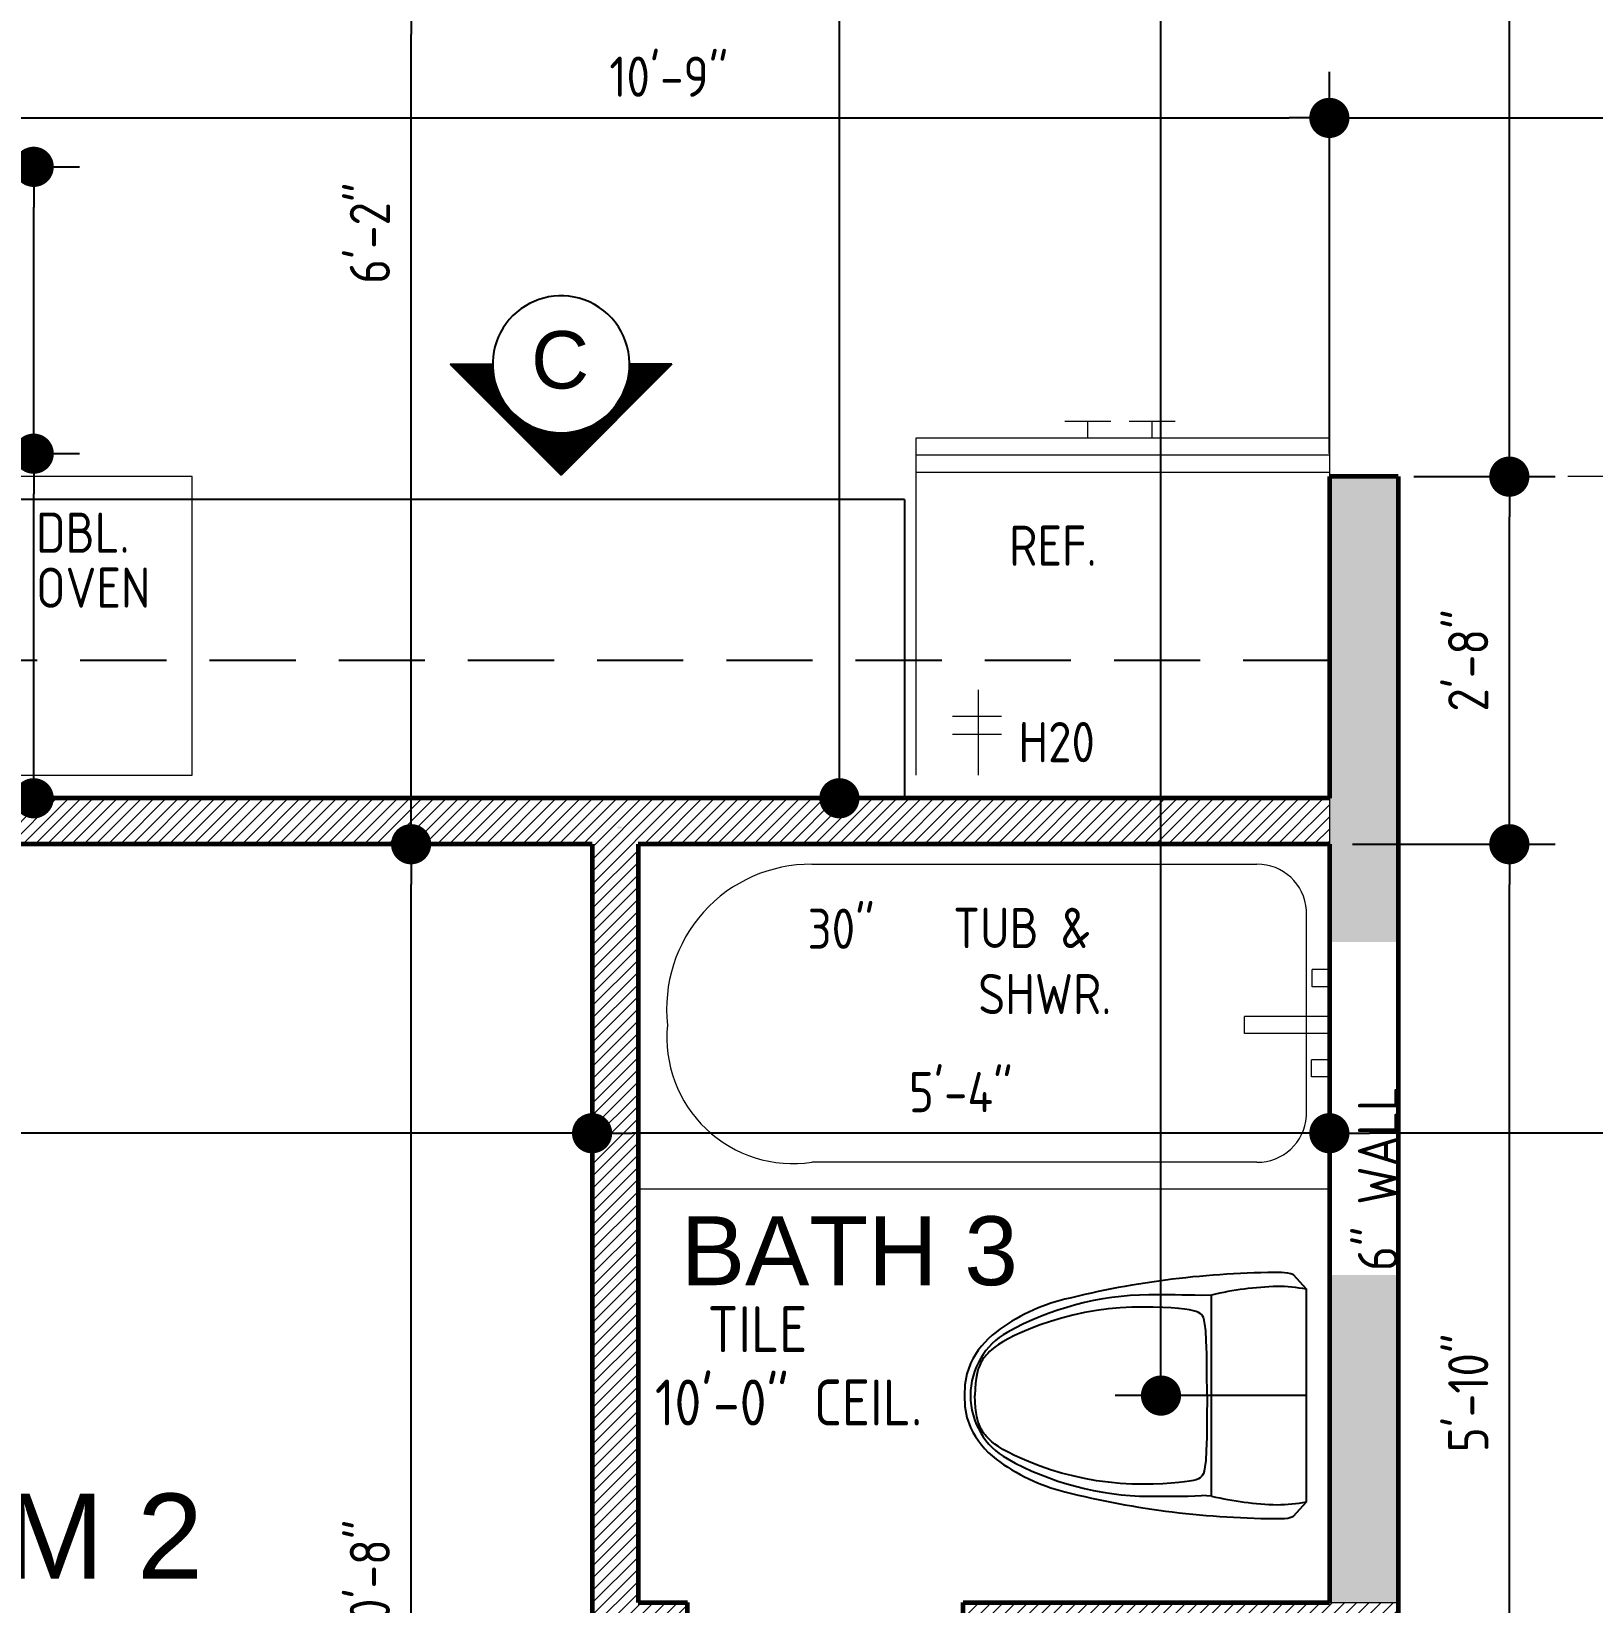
# Model space of a CAD drawing. Header units: feet. Extents: x 58342 to 63568, y -124112 to -123032.
# Drawn here: x 62974.3 to 63110.2, y -123560.8 to -123424 of the extents above; entities that cross this region are included whole.
import ezdxf

# ---------------------------------------------------------------- set-up
doc = ezdxf.new("R2010")
doc.units = ezdxf.units.FT
doc.header["$LTSCALE"] = 30
doc.header["$MEASUREMENT"] = 0
for name, pattern in [('DASHED2', [0.375, 0.25, -0.125]), ('HIDDEN', [0.375, 0.25, -0.125]), ('Solid', [0])]:
    doc.linetypes.add(name, pattern=pattern)
for name, color, linetype, lineweight in [('2', 2, 'Continuous', 35), ('DIMS', 137, 'Continuous', 15), ('ELECTRICAL WALLS', 65, 'Continuous', 9), ('HATCH', 123, 'Continuous', 0), ('L1', 251, 'Continuous', 13), ('ROOM LBLS', 253, 'Continuous', 30), ('TEXT LBLS', 81, 'Continuous', 18), ('WALLS', 7, 'Continuous', 60)]:
    doc.layers.add(name, color=color, linetype=linetype, lineweight=lineweight)
doc.layers.add('CABS-FLOORPLAN', color=4, linetype='Continuous')
doc.layers.add('TEXT', color=7, linetype='Continuous')
doc.styles.add('ARCH', font='ARCHITXT.SHX')
doc.styles.add('SWIS72', font='swissel.ttf', dxfattribs={"height": 4.5})
doc.styles.add('TEXT1', font='ARCHITXT.shx')
doc.dimstyles.new('ARCHITECTURAL', dxfattribs={"dimtxt": 3.5, "dimasz": 3.5, "dimexe": 4, "dimexo": 2, "dimgap": 1.5, "dimtad": 1, "dimdec": 1, "dimzin": 3, "dimdsep": 46, "dimlunit": 4, "dimtxsty": 'ARCH', "dimblk": 'DOT', "dimcen": 0.0625, "dimadec": 0, "dimazin": 0, "dimtfac": 1, "dimtdec": 1, "dimtix": 1, "dimtofl": 0, "dimtmove": 1, "dimatfit": 2, "dimldrblk": 'DOTSMALL', "dimfxl": 1, "dimtolj": 1, "dimtzin": 0, "dimarcsym": 0})

# ---------------------------------------------------------------- blocks, each defined once
blk = doc.blocks.new('TOILET1')
at = {"layer": 'CABS-FLOORPLAN', "color": 12}
for p, q in [((8.75, -10.25), (-8.75, -10.25)), ((-8.75, -10.25), (-8.71, -11.13)), ((8.75, -10.25), (8.71, -11.13))]:
    blk.add_line(p, q, dxfattribs=at)
blk.add_lwpolyline([(10.51, -3.11), (9.25, -2), (-9.25, -2), (-10.51, -3.11, 0.093331), (-10.71, -4.17, 0.061565), (-8.38, -23.04, 0.101081), (-5.53, -29.02, 0.125084), (-2.79, -31.24), (-1.9, -31.57), (-0.95, -31.74), (0, -31.77), (0.95, -31.74), (1.9, -31.57), (2.79, -31.24, 0.119506), (5.53, -29.02, 0.09972), (8.38, -23.04, 0.061521), (10.71, -4.17, 0.093352)], format="xyb", close=True, dxfattribs=at)
for points in [[(0, -10.65), (-2.05, -10.66), (-3.62, -10.68), (-4.8, -10.72), (-5.64, -10.77), (-6.21, -10.83), (-6.57, -10.89), (-6.79, -10.97), (-6.93, -11.05), (-6.93, -11.05), (-7.05, -11.14), (-7.15, -11.25), (-7.24, -11.4), (-7.32, -11.59), (-7.39, -11.84), (-7.46, -12.18), (-7.52, -12.6), (-7.58, -13.12), (-7.58, -13.12), (-7.63, -13.76), (-7.68, -14.51), (-7.71, -15.34), (-7.71, -16.24), (-7.7, -17.2), (-7.65, -18.21), (-7.55, -19.24), (-7.42, -20.28), (-7.42, -20.28), (-7.23, -21.31), (-7, -22.33), (-6.74, -23.33), (-6.45, -24.27), (-6.15, -25.17), (-5.83, -26), (-5.52, -26.75), (-5.22, -27.41), (-5.22, -27.41), (-4.94, -27.97), (-4.68, -28.44), (-4.44, -28.82), (-4.22, -29.13), (-4.02, -29.38), (-3.83, -29.58), (-3.67, -29.74), (-3.53, -29.87), (-3.53, -29.87), (-3.41, -29.98), (-3.3, -30.07), (-3.2, -30.14), (-3.1, -30.21), (-3.01, -30.27), (-2.91, -30.32), (-2.79, -30.38), (-2.66, -30.44), (-2.66, -30.44), (-2.51, -30.5), (-2.32, -30.57), (-2.09, -30.63), (-1.82, -30.7), (-1.48, -30.75), (-1.07, -30.81), (-0.58, -30.85), (0, -30.88)], [(0, -10.65), (2.05, -10.66), (3.62, -10.68), (4.8, -10.72), (5.64, -10.77), (6.21, -10.83), (6.57, -10.89), (6.79, -10.97), (6.93, -11.05), (6.93, -11.05), (7.05, -11.14), (7.15, -11.25), (7.24, -11.4), (7.32, -11.59), (7.39, -11.84), (7.46, -12.18), (7.52, -12.6), (7.58, -13.12), (7.58, -13.12), (7.63, -13.76), (7.68, -14.51), (7.71, -15.34), (7.71, -16.24), (7.7, -17.2), (7.65, -18.21), (7.55, -19.24), (7.42, -20.28), (7.42, -20.28), (7.23, -21.31), (7, -22.33), (6.74, -23.33), (6.45, -24.27), (6.15, -25.17), (5.83, -26), (5.52, -26.75), (5.22, -27.41), (5.22, -27.41), (4.94, -27.97), (4.68, -28.44), (4.44, -28.82), (4.22, -29.13), (4.02, -29.38), (3.83, -29.58), (3.67, -29.74), (3.53, -29.87), (3.53, -29.87), (3.41, -29.98), (3.3, -30.07), (3.2, -30.14), (3.1, -30.21), (3.01, -30.27), (2.91, -30.32), (2.79, -30.38), (2.66, -30.44), (2.66, -30.44), (2.51, -30.5), (2.32, -30.57), (2.09, -30.63), (1.82, -30.7), (1.48, -30.75), (1.07, -30.81), (0.58, -30.85), (0, -30.88)]]:
    blk.add_lwpolyline(points, dxfattribs=at)
for centre, radius, start, end in [((3.49, -4.54), 12.99, 168.7413, 180), ((-3.49, -4.54), 12.99, 0, 11.2587), ((19.71, -3.61), 29.23, 181.8205, 193.1357), ((-19.71, -3.61), 29.23, 346.8643, 358.1795), ((90.56, -14.61), 99.33, 177.9943, 180.6406), ((-90.56, -14.61), 99.33, 359.3594, 2.0057), ((17.19, -15.43), 25.96, 180.6406, 209.1162), ((-17.19, -15.43), 25.96, 330.8838, 359.3594), ((-0.15, -25.09), 6.11, 209.1162, 239.5441), ((0.15, -25.09), 6.11, 300.4559, 330.8838), ((0.04, -24.77), 6.48, 239.5441, 269.6202), ((-0.04, -24.77), 6.48, 270.3798, 300.4559)]:
    blk.add_arc(centre, radius, start, end, dxfattribs=at)
blk = doc.blocks.new('_Dot')
at = {"layer": 'DIMS', "color": 0, "lineweight": -2}
blk.add_line((-0.5, 0), (-1, 0), dxfattribs=at)
at = {"layer": 'DIMS', "color": 0, "const_width": 0.5}
blk.add_lwpolyline([(-0.25, 0, 1), (0.25, 0, 1)], format="xyb", close=True, dxfattribs=at)
blk = doc.blocks.new('*D95')
at = {"layer": 'Defpoints', "color": 0, "linetype": 'Solid', "transparency": 16777216}
for p in [(63087.31, -123519.9), (63087.31, -123530.74), (63149.31, -123532.74)]:
    blk.add_point(p, dxfattribs=at)
at = {"layer": 'DIMS', "color": 0, "linetype": 'Solid', "lineweight": -2, "transparency": 16777216}
for p, q in [((63087.31, -123528.74), (63087.31, -123515.9)), ((63149.31, -123530.74), (63149.31, -123515.9)), ((63145.81, -123519.9), (63090.81, -123519.9))]:
    blk.add_line(p, q, dxfattribs=at)
at = {"layer": 'DIMS', "color": 0, "linetype": 'Solid', "lineweight": -2, "transparency": 16777216, "xscale": 3.5, "yscale": 3.5, "zscale": 3.5, "rotation": 180}
blk.add_blockref('_Dot', (63087.31, -123519.9), dxfattribs=at)
at = {"layer": 'DIMS', "color": 0, "linetype": 'Solid', "lineweight": -2, "transparency": 16777216, "xscale": 3.5, "yscale": 3.5, "zscale": 3.5}
blk.add_blockref('_Dot', (63149.31, -123519.9), dxfattribs=at)
at = {"layer": 'DIMS', "color": 0, "linetype": 'Solid', "transparency": 16777216, "insert": (63120.44, -123516.32), "char_height": 3.5, "attachment_point": 5, "style": 'ARCH'}
blk.add_mtext('\\A1;5\'-2"', dxfattribs=at)
blk = doc.blocks.new('_DotSmall')
at = {"layer": 'DIMS', "color": 0, "const_width": 0.5}
blk.add_lwpolyline([(-0.0625, 0, 1), (0.0625, 0, 1)], format="xyb", close=True, dxfattribs=at)
blk = doc.blocks.new('*D96')
at = {"layer": 'Defpoints', "color": 0, "linetype": 'Solid', "transparency": 16777216}
for p in [(63023.12, -123519.9), (63023.12, -123524.74), (63087.31, -123530.74)]:
    blk.add_point(p, dxfattribs=at)
at = {"layer": 'DIMS', "color": 0, "linetype": 'Solid', "lineweight": -2, "transparency": 16777216}
for p, q in [((63023.12, -123522.74), (63023.12, -123515.9)), ((63087.31, -123528.74), (63087.31, -123515.9)), ((63083.81, -123519.9), (63026.62, -123519.9))]:
    blk.add_line(p, q, dxfattribs=at)
at = {"layer": 'DIMS', "color": 0, "linetype": 'Solid', "lineweight": -2, "transparency": 16777216, "xscale": 3.5, "yscale": 3.5, "zscale": 3.5, "rotation": 180}
blk.add_blockref('_Dot', (63023.12, -123519.9), dxfattribs=at)
at = {"layer": 'DIMS', "color": 0, "linetype": 'Solid', "lineweight": -2, "transparency": 16777216, "xscale": 3.5, "yscale": 3.5, "zscale": 3.5}
blk.add_blockref('_Dot', (63087.31, -123519.9), dxfattribs=at)
at = {"layer": 'DIMS', "color": 0, "linetype": 'Solid', "transparency": 16777216, "insert": (63055.22, -123516.32), "char_height": 3.5, "attachment_point": 5, "style": 'ARCH'}
blk.add_mtext('\\A1;5\'-4"', dxfattribs=at)
blk = doc.blocks.new('*D97')
at = {"layer": 'Defpoints', "color": 0, "linetype": 'Solid', "transparency": 16777216}
for p in [(62899.31, -123519.9), (63023.12, -123524.74), (62899.31, -123532.29)]:
    blk.add_point(p, dxfattribs=at)
at = {"layer": 'DIMS', "color": 0, "linetype": 'Solid', "lineweight": -2, "transparency": 16777216}
for p, q in [((62899.31, -123530.29), (62899.31, -123515.9)), ((63023.12, -123522.74), (63023.12, -123515.9)), ((63019.62, -123519.9), (62902.81, -123519.9))]:
    blk.add_line(p, q, dxfattribs=at)
at = {"layer": 'DIMS', "color": 0, "linetype": 'Solid', "lineweight": -2, "transparency": 16777216, "xscale": 3.5, "yscale": 3.5, "zscale": 3.5, "rotation": 180}
blk.add_blockref('_Dot', (62899.31, -123519.9), dxfattribs=at)
at = {"layer": 'DIMS', "color": 0, "linetype": 'Solid', "lineweight": -2, "transparency": 16777216, "xscale": 3.5, "yscale": 3.5, "zscale": 3.5}
blk.add_blockref('_Dot', (63023.12, -123519.9), dxfattribs=at)
at = {"layer": 'DIMS', "color": 0, "linetype": 'Solid', "transparency": 16777216, "insert": (62961.22, -123516.32), "char_height": 3.5, "attachment_point": 5, "style": 'ARCH'}
blk.add_mtext('\\A1;10\'-4"', dxfattribs=at)
blk = doc.blocks.new('*D160')
at = {"layer": 'Defpoints', "color": 0, "linetype": 'Solid', "transparency": 16777216}
for p in [(63149.31, -123431.51), (63087.31, -123462.74), (63149.31, -123462.74)]:
    blk.add_point(p, dxfattribs=at)
at = {"layer": 'DIMS', "color": 0, "linetype": 'Solid', "lineweight": -2, "transparency": 16777216}
for p, q in [((63087.31, -123460.74), (63087.31, -123427.51)), ((63149.31, -123460.74), (63149.31, -123427.51)), ((63090.81, -123431.51), (63145.81, -123431.51))]:
    blk.add_line(p, q, dxfattribs=at)
at = {"layer": 'DIMS', "color": 0, "linetype": 'Solid', "lineweight": -2, "transparency": 16777216, "xscale": 3.5, "yscale": 3.5, "zscale": 3.5, "rotation": 180}
blk.add_blockref('_Dot', (63087.31, -123431.51), dxfattribs=at)
at = {"layer": 'DIMS', "color": 0, "linetype": 'Solid', "lineweight": -2, "transparency": 16777216, "xscale": 3.5, "yscale": 3.5, "zscale": 3.5}
blk.add_blockref('_Dot', (63149.31, -123431.51), dxfattribs=at)
at = {"layer": 'DIMS', "color": 0, "linetype": 'Solid', "transparency": 16777216, "insert": (63118.31, -123427.92), "char_height": 3.5, "attachment_point": 5, "style": 'ARCH'}
blk.add_mtext('\\A1;5\'-2"', dxfattribs=at)
blk = doc.blocks.new('*D45')
at = {"layer": 'Defpoints', "color": 0, "linetype": 'Solid', "transparency": 16777216}
for p in [(62983.96, -123494.74), (63007.36, -123494.74), (62983.96, -123622.74)]:
    blk.add_point(p, dxfattribs=at)
at = {"layer": 'DIMS', "color": 0, "linetype": 'Solid', "lineweight": -2, "transparency": 16777216}
for p, q in [((62985.96, -123494.74), (63011.36, -123494.74)), ((63007.36, -123619.24), (63007.36, -123498.24)), ((62985.96, -123622.74), (63011.36, -123622.74))]:
    blk.add_line(p, q, dxfattribs=at)
at = {"layer": 'DIMS', "color": 0, "linetype": 'Solid', "lineweight": -2, "transparency": 16777216, "xscale": 3.5, "yscale": 3.5, "zscale": 3.5}
for p, rotation in [((63007.36, -123494.74), 90), ((63007.36, -123622.74), 270)]:
    blk.add_blockref('_Dot', p, dxfattribs=dict(at, rotation=rotation))
at = {"layer": 'DIMS', "color": 0, "linetype": 'Solid', "transparency": 16777216, "insert": (63003.77, -123558.74), "char_height": 3.5, "attachment_point": 5, "rotation": 90, "style": 'ARCH'}
blk.add_mtext('\\A1;10\'-8"', dxfattribs=at)
blk = doc.blocks.new('*D50')
at = {"layer": 'Defpoints', "color": 0, "linetype": 'Solid', "transparency": 16777216}
for p in [(63087.31, -123494.74), (63102.98, -123494.74), (63089.31, -123564.74)]:
    blk.add_point(p, dxfattribs=at)
at = {"layer": 'DIMS', "color": 0, "linetype": 'Solid', "lineweight": -2, "transparency": 16777216}
for p, q in [((63089.31, -123494.74), (63106.98, -123494.74)), ((63102.98, -123561.24), (63102.98, -123498.24)), ((63091.31, -123564.74), (63106.98, -123564.74))]:
    blk.add_line(p, q, dxfattribs=at)
at = {"layer": 'DIMS', "color": 0, "linetype": 'Solid', "lineweight": -2, "transparency": 16777216, "xscale": 3.5, "yscale": 3.5, "zscale": 3.5}
for p, rotation in [((63102.98, -123494.74), 90), ((63102.98, -123564.74), 270)]:
    blk.add_blockref('_Dot', p, dxfattribs=dict(at, rotation=rotation))
at = {"layer": 'DIMS', "color": 0, "linetype": 'Solid', "transparency": 16777216, "insert": (63099.4, -123542.5), "char_height": 3.5, "attachment_point": 5, "rotation": 90, "style": 'ARCH'}
blk.add_mtext('\\A1;5\'-10"', dxfattribs=at)
blk = doc.blocks.new('*D51')
at = {"layer": 'Defpoints', "color": 0, "linetype": 'Solid', "transparency": 16777216}
for p in [(63092.29, -123178.74), (63102.98, -123178.74), (63092.65, -123462.74)]:
    blk.add_point(p, dxfattribs=at)
at = {"layer": 'DIMS', "color": 0, "linetype": 'Solid', "lineweight": -2, "transparency": 16777216}
for p, q in [((63094.29, -123178.74), (63106.98, -123178.74)), ((63102.98, -123459.24), (63102.98, -123182.24)), ((63094.65, -123462.74), (63106.98, -123462.74))]:
    blk.add_line(p, q, dxfattribs=at)
at = {"layer": 'DIMS', "color": 0, "linetype": 'Solid', "lineweight": -2, "transparency": 16777216, "xscale": 3.5, "yscale": 3.5, "zscale": 3.5}
for p, rotation in [((63102.98, -123178.74), 90), ((63102.98, -123462.74), 270)]:
    blk.add_blockref('_Dot', p, dxfattribs=dict(at, rotation=rotation))
at = {"layer": 'DIMS', "color": 0, "linetype": 'Solid', "transparency": 16777216, "insert": (63099.4, -123266.61), "char_height": 3.5, "attachment_point": 5, "rotation": 90, "style": 'ARCH'}
blk.add_mtext('\\A1;23\'-8"', dxfattribs=at)
blk = doc.blocks.new('*D87')
at = {"layer": 'Defpoints', "color": 0, "linetype": 'Solid', "transparency": 16777216}
for p in [(63072.65, -123178.74), (63078.05, -123178.74), (63087.31, -123542.74)]:
    blk.add_point(p, dxfattribs=at)
at = {"layer": 'DIMS', "color": 0, "linetype": 'Solid', "lineweight": -2, "transparency": 16777216}
for p, q in [((63076.05, -123178.74), (63068.65, -123178.74)), ((63072.65, -123539.24), (63072.65, -123182.24)), ((63085.31, -123542.74), (63068.65, -123542.74))]:
    blk.add_line(p, q, dxfattribs=at)
at = {"layer": 'DIMS', "color": 0, "linetype": 'Solid', "lineweight": -2, "transparency": 16777216, "xscale": 3.5, "yscale": 3.5, "zscale": 3.5}
for p, rotation in [((63072.65, -123178.74), 90), ((63072.65, -123542.74), 270)]:
    blk.add_blockref('_Dot', p, dxfattribs=dict(at, rotation=rotation))
at = {"layer": 'DIMS', "color": 0, "linetype": 'Solid', "transparency": 16777216, "insert": (63069.07, -123246.95), "char_height": 3.5, "attachment_point": 5, "rotation": 90, "style": 'ARCH'}
blk.add_mtext('\\A1;30\'-4" TO CL. TO W.C.', dxfattribs=at)
blk = doc.blocks.new('*D176')
at = {"layer": 'Defpoints', "color": 0, "linetype": 'Solid', "transparency": 16777216}
for p in [(63087.31, -123431.51), (62958.31, -123460.74), (63087.31, -123462.74)]:
    blk.add_point(p, dxfattribs=at)
at = {"layer": 'DIMS', "color": 0, "linetype": 'Solid', "lineweight": -2, "transparency": 16777216}
for p, q in [((62958.31, -123458.74), (62958.31, -123427.51)), ((63087.31, -123460.74), (63087.31, -123427.51)), ((62961.81, -123431.51), (63083.81, -123431.51))]:
    blk.add_line(p, q, dxfattribs=at)
at = {"layer": 'DIMS', "color": 0, "linetype": 'Solid', "lineweight": -2, "transparency": 16777216, "xscale": 3.5, "yscale": 3.5, "zscale": 3.5, "rotation": 180}
blk.add_blockref('_Dot', (62958.31, -123431.51), dxfattribs=at)
at = {"layer": 'DIMS', "color": 0, "linetype": 'Solid', "lineweight": -2, "transparency": 16777216, "xscale": 3.5, "yscale": 3.5, "zscale": 3.5}
blk.add_blockref('_Dot', (63087.31, -123431.51), dxfattribs=at)
at = {"layer": 'DIMS', "color": 0, "linetype": 'Solid', "transparency": 16777216, "insert": (63029.8, -123427.92), "char_height": 3.5, "attachment_point": 5, "style": 'ARCH'}
blk.add_mtext('\\A1;10\'-9"', dxfattribs=at)
blk = doc.blocks.new('*D130')
at = {"layer": 'Defpoints', "color": 0, "linetype": 'Solid', "transparency": 16777216}
for p in [(62958.31, -123460.74), (62974.5, -123460.74), (62958.31, -123490.74)]:
    blk.add_point(p, dxfattribs=at)
at = {"layer": 'DIMS', "color": 0, "linetype": 'Solid', "lineweight": -2, "transparency": 16777216}
for p, q in [((62960.31, -123460.74), (62978.5, -123460.74)), ((62974.5, -123487.24), (62974.5, -123464.24)), ((62960.31, -123490.74), (62978.5, -123490.74))]:
    blk.add_line(p, q, dxfattribs=at)
at = {"layer": 'DIMS', "color": 0, "linetype": 'Solid', "lineweight": -2, "transparency": 16777216, "xscale": 3.5, "yscale": 3.5, "zscale": 3.5}
for p, rotation in [((62974.5, -123460.74), 90), ((62974.5, -123490.74), 270)]:
    blk.add_blockref('_Dot', p, dxfattribs=dict(at, rotation=rotation))
at = {"layer": 'DIMS', "color": 0, "linetype": 'Solid', "transparency": 16777216, "insert": (62968.91, -123477.68), "char_height": 3.5, "attachment_point": 5, "rotation": 90, "style": 'ARCH'}
blk.add_mtext('\\A1;2\'-6"', dxfattribs=at)
blk = doc.blocks.new('*D131')
at = {"layer": 'Defpoints', "color": 0, "linetype": 'Solid', "transparency": 16777216}
for p in [(62933.34, -123435.77), (62974.5, -123435.77), (62958.31, -123460.74)]:
    blk.add_point(p, dxfattribs=at)
at = {"layer": 'DIMS', "color": 0, "linetype": 'Solid', "lineweight": -2, "transparency": 16777216}
for p, q in [((62935.34, -123435.77), (62978.5, -123435.77)), ((62974.5, -123457.24), (62974.5, -123439.27)), ((62960.31, -123460.74), (62978.5, -123460.74))]:
    blk.add_line(p, q, dxfattribs=at)
at = {"layer": 'DIMS', "color": 0, "linetype": 'Solid', "lineweight": -2, "transparency": 16777216, "xscale": 3.5, "yscale": 3.5, "zscale": 3.5}
for p, rotation in [((62974.5, -123435.77), 90), ((62974.5, -123460.74), 270)]:
    blk.add_blockref('_Dot', p, dxfattribs=dict(at, rotation=rotation))
at = {"layer": 'DIMS', "color": 0, "linetype": 'Solid', "transparency": 16777216, "insert": (62970.92, -123448.26), "char_height": 3.5, "attachment_point": 5, "rotation": 90, "style": 'ARCH'}
blk.add_mtext('\\A1;2\'-1"', dxfattribs=at)
blk = doc.blocks.new('*D132')
at = {"layer": 'Defpoints', "color": 0, "linetype": 'Solid', "transparency": 16777216}
for p in [(63001.96, -123420.74, 0), (63007.36, -123420.74), (62995.04, -123494.74)]:
    blk.add_point(p, dxfattribs=at)
at = {"layer": 'DIMS', "color": 0, "linetype": 'Solid', "lineweight": -2, "transparency": 16777216}
for p, q in [((63003.96, -123420.74), (63011.36, -123420.74)), ((63007.36, -123491.24), (63007.36, -123424.24)), ((62997.04, -123494.74), (63011.36, -123494.74))]:
    blk.add_line(p, q, dxfattribs=at)
at = {"layer": 'DIMS', "color": 0, "linetype": 'Solid', "lineweight": -2, "transparency": 16777216, "xscale": 3.5, "yscale": 3.5, "zscale": 3.5}
for p, rotation in [((63007.36, -123420.74), 90), ((63007.36, -123494.74), 270)]:
    blk.add_blockref('_Dot', p, dxfattribs=dict(at, rotation=rotation))
at = {"layer": 'DIMS', "color": 0, "linetype": 'Solid', "transparency": 16777216, "insert": (63003.77, -123441.54), "char_height": 3.5, "attachment_point": 5, "rotation": 90, "style": 'ARCH'}
blk.add_mtext('\\A1;6\'-2"', dxfattribs=at)
blk = doc.blocks.new('*D133')
at = {"layer": 'Defpoints', "color": 0, "linetype": 'Solid', "transparency": 16777216}
for p in [(63099.31, -123462.74), (63102.98, -123462.74), (63087.31, -123494.74)]:
    blk.add_point(p, dxfattribs=at)
at = {"layer": 'DIMS', "color": 0, "linetype": 'Solid', "lineweight": -2, "transparency": 16777216}
for p, q in [((63101.31, -123462.74), (63106.98, -123462.74)), ((63102.98, -123491.24), (63102.98, -123466.24)), ((63089.31, -123494.74), (63106.98, -123494.74))]:
    blk.add_line(p, q, dxfattribs=at)
at = {"layer": 'DIMS', "color": 0, "linetype": 'Solid', "lineweight": -2, "transparency": 16777216, "xscale": 3.5, "yscale": 3.5, "zscale": 3.5}
for p, rotation in [((63102.98, -123462.74), 90), ((63102.98, -123494.74), 270)]:
    blk.add_blockref('_Dot', p, dxfattribs=dict(at, rotation=rotation))
at = {"layer": 'DIMS', "color": 0, "linetype": 'Solid', "transparency": 16777216, "insert": (63099.4, -123478.74), "char_height": 3.5, "attachment_point": 5, "rotation": 90, "style": 'ARCH'}
blk.add_mtext('\\A1;2\'-8"', dxfattribs=at)
blk = doc.blocks.new('*D187')
at = {"layer": 'Defpoints', "color": 0, "linetype": 'Solid', "transparency": 16777216}
for p in [(63044.65, -123184.74), (63050.31, -123184.74), (63050.31, -123490.74)]:
    blk.add_point(p, dxfattribs=at)
at = {"layer": 'DIMS', "color": 0, "linetype": 'Solid', "lineweight": -2, "transparency": 16777216}
for p, q in [((63048.31, -123184.74), (63040.65, -123184.74)), ((63044.65, -123487.24), (63044.65, -123188.24)), ((63048.31, -123490.74), (63040.65, -123490.74))]:
    blk.add_line(p, q, dxfattribs=at)
at = {"layer": 'DIMS', "color": 0, "linetype": 'Solid', "lineweight": -2, "transparency": 16777216, "xscale": 3.5, "yscale": 3.5, "zscale": 3.5}
for p, rotation in [((63044.65, -123184.74), 90), ((63044.65, -123490.74), 270)]:
    blk.add_blockref('_Dot', p, dxfattribs=dict(at, rotation=rotation))
at = {"layer": 'DIMS', "color": 0, "linetype": 'Solid', "transparency": 16777216, "insert": (63041.06, -123337.74), "char_height": 3.5, "attachment_point": 5, "rotation": 90, "style": 'ARCH'}
blk.add_mtext('\\A1;25\'-6"', dxfattribs=at)

msp = doc.modelspace()

# ---------------------------------------------------------------- hatches: boundary and pattern name
at = {"layer": 'HATCH', "linetype": 'Solid'}
h = msp.add_hatch(dxfattribs=at)
h.set_pattern_fill('ANSI31', color=256, scale=6, style=0)
h.paths.add_polyline_path([(63087.31, -123490.74), (62958.31, -123490.74), (62958.31, -123460.74), (62954.31, -123456.74), (62951.48, -123459.57), (62954.31, -123462.4), (62954.31, -123490.74), (62954.31, -123494.74), (63023.12, -123494.74), (63023.12, -123618.74), (63019.31, -123618.74), (63019.31, -123622.74), (63031.43, -123622.74), (63031.43, -123618.74), (63027.12, -123618.74), (63027.12, -123564.74), (63031.43, -123564.74), (63031.43, -123560.74), (63027.12, -123560.74), (63027.12, -123494.74), (63087.31, -123494.74)])
at = {"layer": 'HATCH'}
h = msp.add_hatch(color=9, dxfattribs=at)
h.dxf.hatch_style = 1
h.set_gradient(color1=(199, 200, 202), color2=(147, 149, 152), name='INVCYLINDER')
h.paths.add_polyline_path([(63025.7, -123493.35), (63025.7, -123493.21), (63025.33, -123493.21), (63025.33, -123493.35)])
h.paths.add_polyline_path([(63153.31, -123534.74), (63217.31, -123534.74), (63221.31, -123534.74), (63245.31, -123534.74), (63245.31, -123540.74), (63181.31, -123540.74), (63177.31, -123540.74), (63153.31, -123540.74)])
h.paths.add_polyline_path([(63213.82, -123540.74), (63186.87, -123540.74), (63186.87, -123534.74), (63213.82, -123534.74)], flags=17)
h.paths.add_polyline_path([(63087.31, -123532.24), (63093.31, -123532.24), (63093.31, -123560.74), (63087.31, -123560.74)])
h.paths.add_polyline_path([(63093.31, -123503.26), (63087.31, -123503.26), (63087.31, -123494.74), (63087.31, -123490.74), (63087.31, -123462.74), (63093.31, -123462.74)])
at = {"layer": 'HATCH', "linetype": 'Solid'}
h = msp.add_hatch(dxfattribs=at)
h.set_pattern_fill('ANSI31', color=256, scale=6, style=0)
h.set_pattern_definition([(45, (-190.3854, -3430.41735), (-0.530330086, 0.530330086), [])])
h.paths.add_polyline_path([(63055.43, -123560.74), (63087.31, -123560.74), (63093.31, -123560.74), (63093.31, -123622.74), (63055.43, -123622.74), (63055.43, -123618.74), (63089.31, -123618.74), (63089.31, -123564.74), (63055.43, -123564.74)])
at = {"layer": 'TEXT'}
h = msp.add_hatch(dxfattribs=at)
h.set_pattern_fill('ANSI31', color=256, scale=0.794108, angle=180, style=0)
h.set_pattern_definition([(225, (97899.4462, -131925.13335), (0.07018988067, -0.07018988067), [])])
h.paths.add_polyline_path([(63020.42, -123462.61), (63030.07, -123452.96), (63026.37, -123452.96, -0.781311), (63015.16, -123455.76, -0.122769), (63014.46, -123452.96), (63010.76, -123452.96)])

# ---------------------------------------------------------------- linework, layer by layer
at = {"layer": 'CABS-FLOORPLAN', "color": 4}
for p, q in [((63050.31, -123464.74), (62958.31, -123464.74)), ((63050.28, -123464.74), (63049.28, -123464.74)), ((63050.31, -123464.74), (63050.31, -123490.74))]:
    msp.add_line(p, q, dxfattribs=at)
at = {"layer": 'CABS-FLOORPLAN', "color": 4, "linetype": 'HIDDEN'}
msp.add_line((63087.31, -123478.74), (62958.31, -123478.74), dxfattribs=at)
at = {"layer": 'ELECTRICAL WALLS', "color": 251}
for p, q in [((63042.25, -123496.48), (63081, -123496.48)), ((63085.31, -123518.43), (63085.31, -123500.48)), ((63087.31, -123505.65), (63085.81, -123505.65)), ((63085.81, -123507.15), (63085.81, -123505.65)), ((63087.31, -123507.15), (63085.81, -123507.15)), ((63087.31, -123509.73), (63079.92, -123509.73)), ((63079.92, -123511.23), (63079.92, -123509.73)), ((63087.31, -123511.23), (63079.92, -123511.23)), ((63085.75, -123515), (63085.75, -123513.5)), ((63087.31, -123513.5), (63085.75, -123513.5)), ((63087.31, -123515), (63085.75, -123515)), ((63081, -123522.43), (63042.25, -123522.43)), ((63027.12, -123524.74), (63087.31, -123524.74))]:
    msp.add_line(p, q, dxfattribs=at)
for centre, radius, start, end in [((63042.17, -123509.04), 12.56, 89.609, 186.5885), ((63081.04, -123500.76), 4.28, 3.6878, 90.5901), ((63040.62, -123511.56), 10.99, 174.3528, 278.5204), ((63081.04, -123518.15), 4.28, 269.4099, 356.3122)]:
    msp.add_arc(centre, radius, start, end, dxfattribs=at)
at = {"layer": 'HATCH', "linetype": 'Solid'}
for p, q in [((63087.31, -123490.74), (63087.31, -123494.74)), ((63087.31, -123560.74), (63093.31, -123560.74))]:
    msp.add_line(p, q, dxfattribs=at)
at = {"layer": 'L1'}
for p, q in [((63068.29, -123457.93), (63064.29, -123457.93)), ((63066.29, -123459.39), (63066.29, -123457.93)), ((63073.88, -123457.93), (63069.88, -123457.93)), ((63071.88, -123459.39), (63071.88, -123457.93)), ((63087.31, -123459.39), (63051.31, -123459.39)), ((63051.31, -123459.39), (63051.31, -123488.74)), ((63087.31, -123459.39), (63087.31, -123488.74)), ((63087.27, -123460.86), (63051.27, -123460.86)), ((63087.31, -123462.39), (63051.31, -123462.39)), ((63087.31, -123462.74), (63087.31, -123488.74)), ((63050.28, -123464.74), (63049.28, -123464.74)), ((63051.31, -123476.74), (63051.31, -123488.74)), ((63056.76, -123488.74), (63056.76, -123481.31)), ((63054.49, -123483.6), (63058.75, -123483.6)), ((63054.49, -123485.16), (63058.75, -123485.16))]:
    msp.add_line(p, q, dxfattribs=at)
at = {"layer": 'L1', "linetype": 'DASHED2'}
msp.add_line((63149.31, -123462.74), (63093.31, -123462.74), dxfattribs=at)
at = {"layer": 'L1'}
msp.add_lwpolyline([(62958.31, -123488.74), (62988.31, -123488.74), (62988.31, -123462.74), (62958.31, -123462.74)], close=True, dxfattribs=at)
at = {"layer": 'TEXT'}
for p, q in [((63010.76, -123452.96), (63020.42, -123462.61)), ((63010.76, -123452.96), (63014.46, -123452.96)), ((63030.07, -123452.96), (63020.42, -123462.61)), ((63030.07, -123452.96), (63026.37, -123452.96))]:
    msp.add_line(p, q, dxfattribs=at)
for start, end in [(70.2992, 207.9964), (207.9964, 70.2992)]:
    msp.add_arc((63020.42, -123452.96), 5.96, start, end, dxfattribs=at)
at = {"layer": 'WALLS'}
for p, q in [((63093.31, -123462.74), (63087.31, -123462.74)), ((63087.31, -123462.74), (63087.31, -123490.74)), ((63093.31, -123462.74), (63093.31, -123622.74)), ((63087.31, -123490.74), (62958.31, -123490.74)), ((63023.12, -123494.74), (62905.31, -123494.74)), ((63023.12, -123494.74), (63023.12, -123618.74)), ((63027.12, -123494.74), (63027.12, -123560.74)), ((63027.12, -123494.74), (63027.12, -123560.74)), ((63087.31, -123494.74), (63027.12, -123494.74)), ((63087.31, -123494.74), (63027.12, -123494.74)), ((63087.31, -123494.74), (63087.31, -123560.74)), ((63027.12, -123560.74), (63031.43, -123560.74)), ((63031.43, -123564.74), (63031.43, -123560.74)), ((63055.43, -123560.74), (63087.31, -123560.74)), ((63055.43, -123564.74), (63055.43, -123560.74))]:
    msp.add_line(p, q, dxfattribs=at)

# ---------------------------------------------------------------- block references
at = {"layer": '2', "rotation": 270}
msp.add_blockref('TOILET1', (63087.31, -123542.74), dxfattribs=at)

# ---------------------------------------------------------------- texts
at = {"layer": 'ROOM LBLS', "style": 'SWIS72'}
msp.add_text('BEDROOM 2', height=7.4, dxfattribs=at).set_placement((62927.22, -123558.67, 0))
at = {"layer": 'ROOM LBLS', "linetype": 'Solid', "insert": (63030.85, -123527.13), "char_height": 6, "attachment_point": 1, "style": 'SWIS72'}
msp.add_mtext_dynamic_manual_height_columns('BATH 3', width=40.6426, gutter_width=30, heights=[0], dxfattribs=at)
at = {"layer": 'TEXT'}
for s, height, style, p in [('C', 5, 'SWIS72', (63017.81, -123455.07)), ('DBL.', 3.5, 'TEXT1', (62974.71, -123469.37)), ('REF.', 3.5, 'TEXT1', (63059.43, -123470.5, 0.72)), ('OVEN', 3.5, 'TEXT1', (62974.71, -123474.16)), ('H20', 3.5, 'TEXT1', (63060.24, -123487.6, 0.72)), ('30"', 3.5, 'TEXT1', (63041.88, -123503.85)), ('TUB &', 3.5, 'TEXT1', (63054.55, -123503.78)), ('TUB &', 3.5, 'TEXT1', (63054.55, -123503.78)), ('SHWR.', 3.5, 'TEXT1', (63056.73, -123509.53))]:
    msp.add_text(s, height=height, dxfattribs=dict(at, style=style)).set_placement(p)
at = {"layer": 'TEXT', "color": 7, "style": 'TEXT1'}
msp.add_text('6" WALL ', height=3.5, rotation=90, dxfattribs=at).set_placement((63093.29, -123531.89))
at = {"layer": 'TEXT LBLS', "color": 253, "style": 'TEXT1'}
for s, p in [('TILE', (63033.17, -123538.96)), ('10\'-0" CEIL.', (63028.59, -123545.34))]:
    msp.add_text(s, height=4, dxfattribs=at).set_placement(p)

# ---------------------------------------------------------------- dimensions: what is measured, and where the dimension line sits
at = {"layer": 'DIMS', "linetype": 'Solid'}
dim = msp.add_linear_dim(base=(63072.65, -123178.74), p1=(63087.31, -123542.74), p2=(63078.05, -123178.74), angle=90, text='<> TO CL. TO W.C.', dimstyle='ARCHITECTURAL', dxfattribs=at)
dim.commit()
dim.dimension.update_dxf_attribs({"geometry": '*D87', "text_midpoint": (63072.65, -123246.95), "dimtype": 128})
for base, p1, p2, angle, picture, middle in [((63102.98, -123178.74), (63092.65, -123462.74), (63092.29, -123178.74), 90, '*D51', (63102.98, -123266.61)), ((63007.36, -123420.74), (62995.04, -123494.74), (63001.96, -123420.74, 0), 90, '*D132', (63007.36, -123441.54)), ((63087.31, -123431.51), (62958.31, -123460.74), (63087.31, -123462.74), 180, '*D176', (63029.8, -123431.51)), ((62974.5, -123460.74), (62958.31, -123490.74), (62958.31, -123460.74), 90, '*D130', (62972.49, -123477.68)), ((63102.98, -123494.74), (63089.31, -123564.74), (63087.31, -123494.74), 90, '*D50', (63102.98, -123542.5))]:
    dim = msp.add_linear_dim(base=base, p1=p1, p2=p2, angle=angle, dimstyle='ARCHITECTURAL', dxfattribs=at)
    dim.commit()
    dim.dimension.update_dxf_attribs({"geometry": picture, "text_midpoint": middle, "dimtype": 128})
for base, p1, p2, angle, picture, middle in [((63044.65, -123184.74), (63050.31, -123490.74), (63050.31, -123184.74), 90, '*D187', (63041.06, -123337.74)), ((63149.31, -123431.51), (63087.31, -123462.74), (63149.31, -123462.74), 180, '*D160', (63118.31, -123427.92)), ((62974.5, -123435.77), (62958.31, -123460.74), (62933.34, -123435.77), 90, '*D131', (62970.92, -123448.26)), ((63102.98, -123462.74), (63087.31, -123494.74), (63099.31, -123462.74), 90, '*D133', (63099.4, -123478.74)), ((63007.36, -123494.74), (62983.96, -123622.74), (62983.96, -123494.74), 90, '*D45', (63003.77, -123558.74))]:
    dim = msp.add_linear_dim(base=base, p1=p1, p2=p2, angle=angle, dimstyle='ARCHITECTURAL', dxfattribs=at)
    dim.commit()
    dim.dimension.update_dxf_attribs({"geometry": picture, "text_midpoint": middle})
for base, p1, p2, picture, middle in [((62899.31, -123519.9), (63023.12, -123524.74), (62899.31, -123532.29), '*D97', (62961.22, -123516.32)), ((63023.12, -123519.9), (63087.31, -123530.74), (63023.12, -123524.74), '*D96', (63055.22, -123516.32))]:
    dim = msp.add_linear_dim(base=base, p1=p1, p2=p2, dimstyle='ARCHITECTURAL', dxfattribs=at)
    dim.commit()
    dim.dimension.update_dxf_attribs({"geometry": picture, "text_midpoint": middle})
dim = msp.add_linear_dim(base=(63087.31, -123519.9), p1=(63149.31, -123532.74), p2=(63087.31, -123530.74), dimstyle='ARCHITECTURAL', dxfattribs=at)
dim.commit()
dim.dimension.update_dxf_attribs({"geometry": '*D95', "text_midpoint": (63120.44, -123519.9), "dimtype": 128})

doc.saveas('drawing.dxf')
